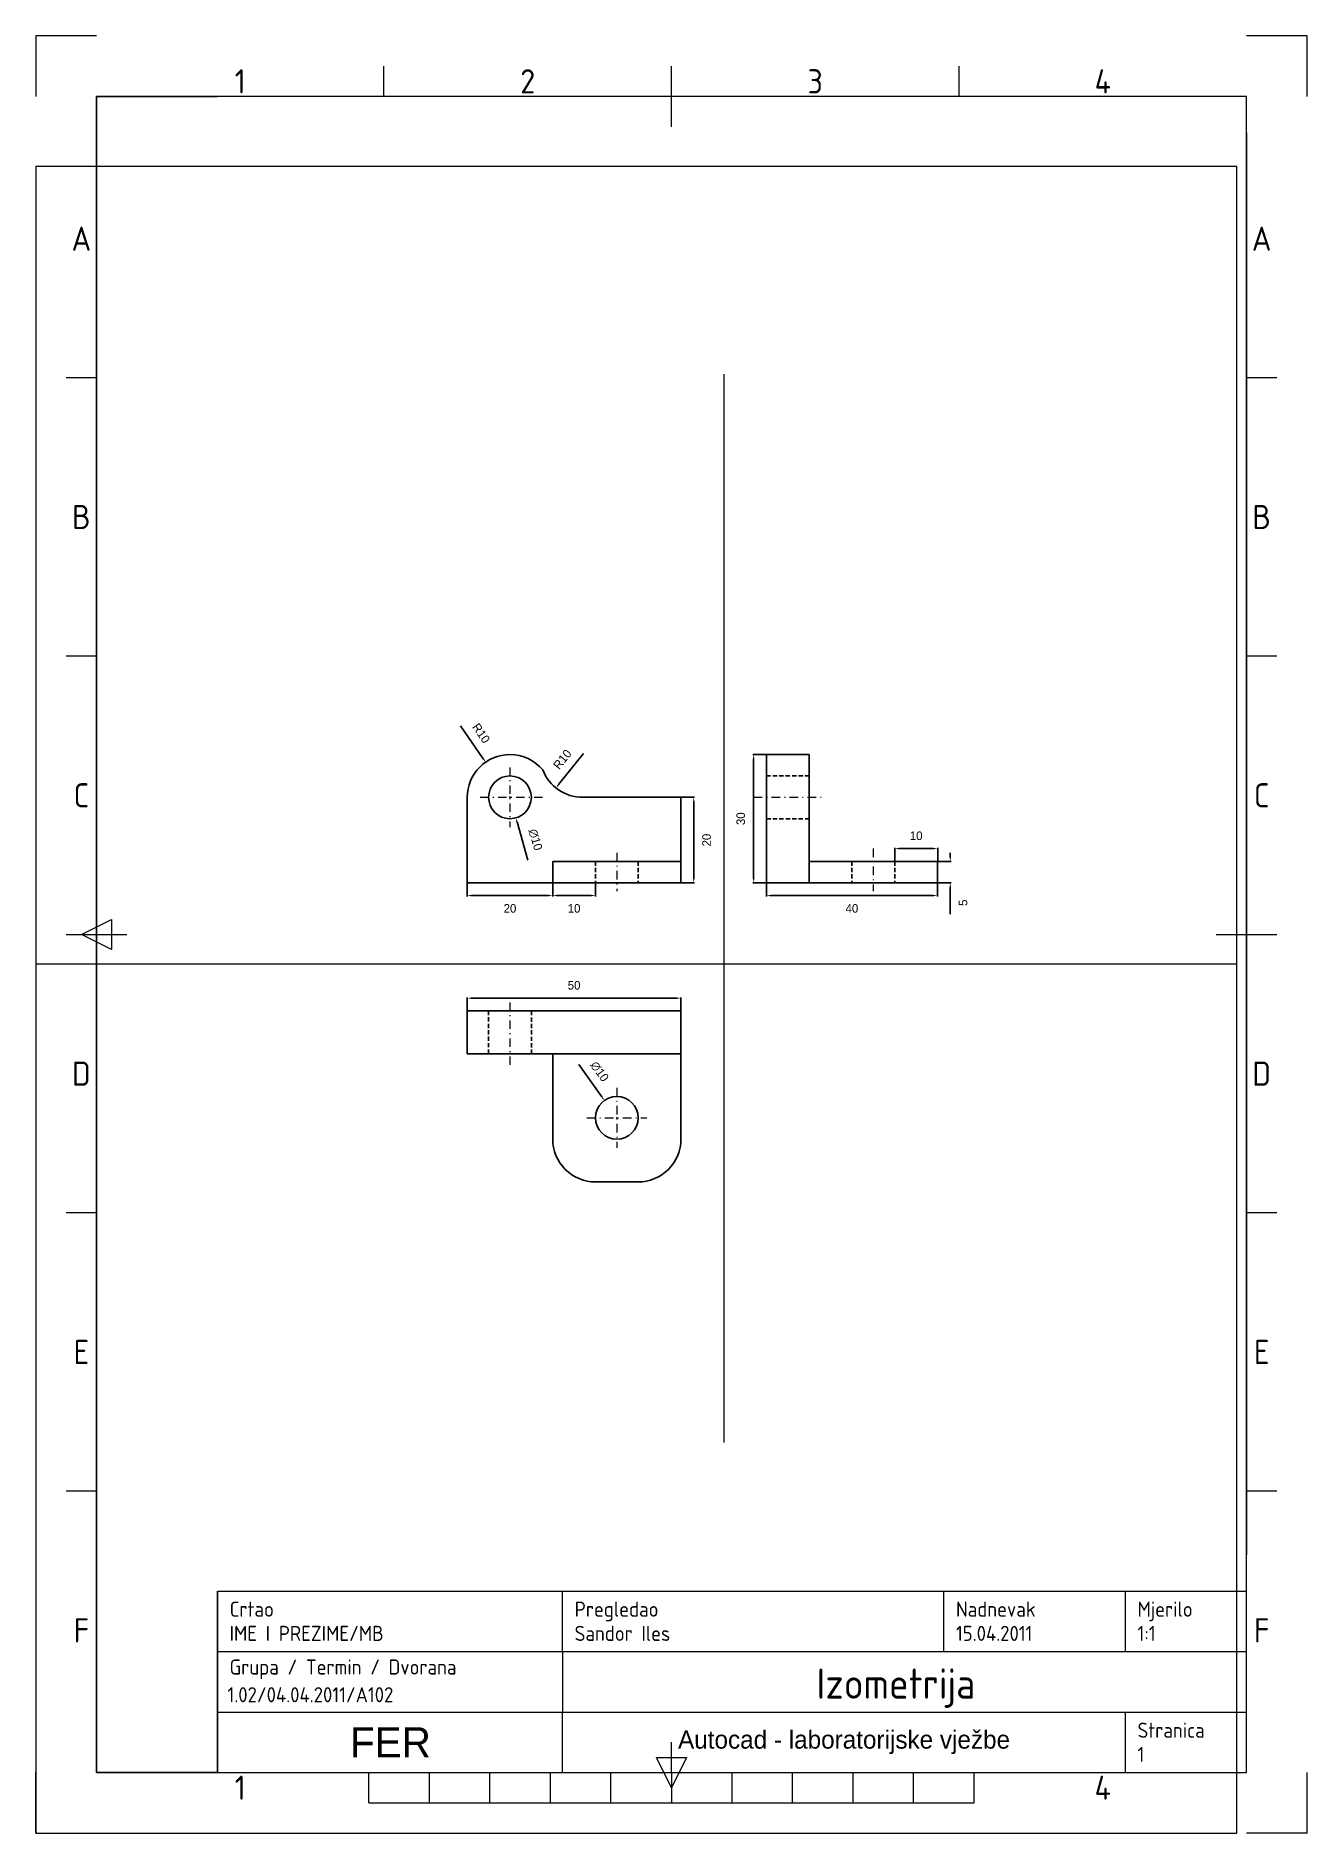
# Paper-space layout 'Izometrija' of a CAD drawing. Header units: inches, sheet in millimetres. Extents: x 0 to 210, y 0 to 297.
# The model-space entities are those that its viewports show. They can reach past a viewport. Long polylines and large blocks are cut down to what shows.
import ezdxf
from ezdxf.enums import TextEntityAlignment as Align

# ---------------------------------------------------------------- set-up
doc = ezdxf.new("R2010")
doc.units = ezdxf.units.IN
doc.header["$MEASUREMENT"] = 0
for name, pattern in [('ACAD_ISO04W100', [30, 24, -3, 0, -3]), ('DASHDOTX2', [2, 1, -0.5, 0, -0.5]), ('HIDDENX2', [0.75, 0.5, -0.25])]:
    doc.linetypes.add(name, pattern=pattern)
for name, color, linetype, lineweight in [('FRAME 050', 7, 'Continuous', 0), ('FRAME 070', 7, 'Continuous', 0), ('FRAME 200', 8, 'Continuous', 0), ('glavna', 250, 'Continuous', 30), ('kote', 250, 'Continuous', 15), ('nevidljivi', 250, 'HIDDENX2', 30), ('pomicna', 92, 'Continuous', 15), ('sim', 10, 'ACAD_ISO04W100', 15), ('simetrala', 10, 'DASHDOTX2', 15), ('TEKST SASTAVNICE', 7, 'Continuous', 0), ('Viewport', 7, 'Continuous', 0)]:
    doc.layers.add(name, color=color, linetype=linetype, lineweight=lineweight)
doc.styles.add('ISO Proportional', font='')
doc.styles.get('ISO Proportional').set_extended_font_data('isocp.shx')
doc.dimstyles.get("Standard").update_dxf_attribs({"dimtxt": 2, "dimasz": 1, "dimexe": 0.18, "dimexo": 0.0625, "dimgap": 2, "dimtad": 2, "dimdec": 0, "dimzin": 0, "dimdsep": 46, "dimtxsty": 'Standard', "dimcen": 0.09, "dimadec": 0, "dimazin": 0, "dimtfac": 1, "dimtdec": 0, "dimtofl": 0, "dimtmove": 0, "dimatfit": 3, "dimfxl": 1, "dimtolj": 1, "dimtzin": 0, "dimarcsym": 0})

# ---------------------------------------------------------------- blocks, each defined once
blk = doc.blocks.new('ISO_A4_FER_AutoCAD[1].dwg')
at = {"layer": 'FRAME 050'}
for p, q in [((57.5, 287), (57.5, 292)), ((105, 282), (105, 292)), ((152.5, 287), (152.5, 292)), ((10, 240.5), (5, 240.5)), ((205, 240.5), (200, 240.5)), ((10, 194.5), (5, 194.5)), ((205, 194.5), (200, 194.5)), ((7.5, 148.5), (12.5, 151)), ((12.5, 151), (12.5, 146)), ((5, 148.5), (15, 148.5)), ((12.5, 146), (7.5, 148.5)), ((195, 148.5), (205, 148.5)), ((10, 102.5), (5, 102.5)), ((205, 102.5), (200, 102.5)), ((10, 56.5), (5, 56.5)), ((205, 56.5), (200, 56.5)), ((105, 10), (105, 15)), ((105, 7.5), (102.5, 12.5)), ((102.5, 12.5), (107.5, 12.5)), ((107.5, 12.5), (105, 7.5)), ((55, 5), (55, 10)), ((65, 5), (65, 10)), ((75, 5), (75, 10)), ((85, 5), (85, 10)), ((95, 5), (95, 10)), ((105, 10), (105, 5)), ((115, 5), (115, 10)), ((125, 5), (125, 10)), ((135, 5), (135, 10)), ((145, 5), (145, 10)), ((155, 5), (155, 10)), ((55, 5), (155, 5))]:
    blk.add_line(p, q, dxfattribs=at)
at = {"layer": 'FRAME 070'}
for p, q in [((10, 287), (10, 10)), ((200, 287), (10, 287)), ((200, 10), (200, 287)), ((30, 40), (200, 40)), ((30, 10), (30, 40)), ((87, 30), (87, 40)), ((150, 30), (150, 40)), ((180, 30), (180, 40)), ((30, 30), (200, 30)), ((87.01, 10.02), (87.02, 30)), ((30.13, 19.97), (200, 20)), ((180, 10), (180, 20)), ((10, 10), (200, 10))]:
    blk.add_line(p, q, dxfattribs=at)
at = {"layer": 'FRAME 200'}
for p, q in [((0, 297), (0, 287)), ((10, 297), (0, 297)), ((210, 297), (200, 297)), ((210, 287), (210, 297)), ((0, 0), (0, 10)), ((210, 0), (210, 10)), ((0, 0), (10, 0)), ((210, 0), (200, 0))]:
    blk.add_line(p, q, dxfattribs=at)
at = {"layer": 'Viewport'}
for p, q in [((10, 287), (30, 287)), ((10, 10), (10, 287)), ((200, 281), (200, 46)), ((30, 40), (30, 10)), ((30, 10), (10, 10))]:
    blk.add_line(p, q, dxfattribs=at)
at = {"layer": 'FRAME 050', "style": 'ISO Proportional'}
for s, p in [('1', (33.75, 289.5)), ('2', (81.25, 289.5)), ('3', (128.75, 289.5)), ('4', (176.25, 289.5)), ('A', (7.5, 263.5)), ('A', (202.5, 263.5)), ('B', (7.5, 217.5)), ('B', (202.5, 217.5)), ('C', (7.5, 171.5)), ('C', (202.5, 171.5)), ('D', (7.5, 125.5)), ('D', (202.5, 125.5)), ('E', (7.5, 79.5)), ('E', (202.5, 79.5)), ('F', (7.5, 33.5)), ('F', (202.5, 33.5)), ('1', (33.75, 7.5)), ('4', (176.25, 7.5))]:
    blk.add_text(s, height=4, dxfattribs=at).set_placement(p, align=Align.MIDDLE_CENTER)
at = {"layer": 'FRAME 070', "linetype": 'Continuous', "lineweight": 0, "attachment_point": 5}
for s, insert, char_height, width in [('FER', (58.57, 14.99), 5, 56.8833), ('Autocad - laboratorijske vježbe', (133.51, 15), 3, 92.9897)]:
    blk.add_mtext(s, dxfattribs=dict(at, insert=insert, char_height=char_height, width=width))
at = {"layer": 'TEKST SASTAVNICE', "linetype": 'Continuous', "lineweight": 0, "char_height": 2.5, "attachment_point": 1, "style": 'ISO Proportional'}
for s, insert, width in [('Crtao', (32, 38.25), 9.5238), ('Pregledao', (89, 38.25), 17.619), ('Nadnevak', (152, 38.25), 17.0238), ('Mjerilo', (182, 38.25), 11.1905), ('Stranica', (182, 18.25), 14.6429)]:
    blk.add_mtext(s, dxfattribs=dict(at, insert=insert, width=width))
at = {"layer": 'TEKST SASTAVNICE', "linetype": 'Continuous', "lineweight": 0, "insert": (32, 28.69), "char_height": 2.5, "width": 52.2994, "attachment_point": 1}
blk.add_mtext('{\\Fisocp|c238;Grupa / Termin / Dvorana}', dxfattribs=at)
at = {"layer": 'TEKST SASTAVNICE', "style": 'ISO Proportional'}
for tag, p in [('IME_I_PREZIME/MB', (32, 33)), ('IME_I_PREZIME_ASISTENTA', (89, 33)), ('NADNEVAK', (152, 33)), ('MJERILO', (182, 33)), ('GRUPA/TERMIN/DVORANA', (31.64, 22.86)), ('STR_BR', (182, 13))]:
    blk.add_attdef(tag, text='', height=2.5, dxfattribs=at).set_placement(p, align=Align.MIDDLE_LEFT)
blk.add_attdef('NAZIV_CRTEZA', text='', height=5, dxfattribs=at).set_placement((142.08, 24.7), align=Align.MIDDLE_CENTER)
blk = doc.blocks.new('*D13')
at = {"layer": 'Defpoints', "color": 0}
for p in [(37, 40), (40, 40), (40, 10)]:
    blk.add_point(p, dxfattribs=at)
at = {"layer": 'kote', "color": 0, "lineweight": -2}
for p, q in [((39.94, 40), (36.82, 40)), ((37, 11), (37, 39)), ((39.94, 10), (36.82, 10))]:
    blk.add_line(p, q, dxfattribs=at)
at = {"layer": 'kote', "color": 0}
for points in [[(36.83, 39), (37.17, 39), (37, 40)], [(36.83, 11), (37.17, 11), (37, 10)]]:
    blk.add_solid(points, dxfattribs=at)
at = {"layer": 'kote', "color": 0, "insert": (34, 25), "char_height": 2, "attachment_point": 5, "rotation": 90}
blk.add_mtext('\\A1;30', dxfattribs=at)
blk = doc.blocks.new('*D14')
at = {"layer": 'Defpoints', "color": 0}
for p in [(40, 10), (80, 10), (40, 7)]:
    blk.add_point(p, dxfattribs=at)
at = {"layer": 'kote', "color": 0, "lineweight": -2}
for p, q in [((40, 9.94), (40, 6.82)), ((80, 9.94), (80, 6.82)), ((79, 7), (41, 7))]:
    blk.add_line(p, q, dxfattribs=at)
at = {"layer": 'kote', "color": 0}
for points in [[(41, 7.17), (41, 6.83), (40, 7)], [(79, 7.17), (79, 6.83), (80, 7)]]:
    blk.add_solid(points, dxfattribs=at)
at = {"layer": 'kote', "color": 0, "insert": (60, 4), "char_height": 2, "attachment_point": 5}
blk.add_mtext('\\A1;40', dxfattribs=at)
blk = doc.blocks.new('*D15')
at = {"layer": 'Defpoints', "color": 0}
for p in [(-21.37, 34.81), (-18.63, 25.19)]:
    blk.add_point(p, dxfattribs=at)
at = {"layer": 'kote', "color": 0, "lineweight": -2}
for p, q in [((-20.09, 30), (-19.91, 30)), ((-20, 29.91), (-20, 30.09)), ((-15.79, 15.26), (-18.35, 24.23))]:
    blk.add_line(p, q, dxfattribs=at)
at = {"layer": 'kote', "color": 0}
blk.add_solid([(-18.19, 24.28), (-18.51, 24.19), (-18.63, 25.19)], dxfattribs=at)
at = {"layer": 'kote', "color": 0, "insert": (-14.05, 20.09), "char_height": 2, "attachment_point": 5, "rotation": 285.9454}
blk.add_mtext('\\A1;∅10', dxfattribs=at)
blk = doc.blocks.new('*D16')
at = {"layer": 'Defpoints', "color": 0}
for p in [(2.09, -40.93), (7.91, -49.07)]:
    blk.add_point(p, dxfattribs=at)
at = {"layer": 'kote', "color": 0, "lineweight": -2}
for p, q in [((-3.91, -32.52), (1.51, -40.12)), ((4.91, -45), (5.09, -45)), ((5, -45.09), (5, -44.91))]:
    blk.add_line(p, q, dxfattribs=at)
at = {"layer": 'kote', "color": 0}
blk.add_solid([(1.65, -40.02), (1.38, -40.21), (2.09, -40.93)], dxfattribs=at)
at = {"layer": 'kote', "color": 0, "insert": (0.95, -34.17), "char_height": 2, "attachment_point": 5, "rotation": 305.5377}
blk.add_mtext('\\A1;∅10', dxfattribs=at)
blk = doc.blocks.new('*D17')
at = {"layer": 'Defpoints', "color": 0}
for p in [(80, 15), (80, 10), (83, 10)]:
    blk.add_point(p, dxfattribs=at)
at = {"layer": 'kote', "color": 0, "lineweight": -2}
for p, q in [((83, 16), (83, 17)), ((80.06, 15), (83.18, 15)), ((80.06, 10), (83.18, 10)), ((83, 9), (83, 2.67))]:
    blk.add_line(p, q, dxfattribs=at)
at = {"layer": 'kote', "color": 0}
for points in [[(82.83, 16), (83.17, 16), (83, 15)], [(82.83, 9), (83.17, 9), (83, 10)]]:
    blk.add_solid(points, dxfattribs=at)
at = {"layer": 'kote', "color": 0, "insert": (86, 5.33), "char_height": 2, "attachment_point": 5, "rotation": 90}
blk.add_mtext('\\A1;5', dxfattribs=at)
blk = doc.blocks.new('*D18')
at = {"layer": 'Defpoints', "color": 0}
for p in [(-25.69, 38.22), (-20, 30)]:
    blk.add_point(p, dxfattribs=at)
at = {"layer": 'kote', "color": 0, "lineweight": -2}
for p, q in [((-31.57, 46.72), (-26.26, 39.04)), ((-20.09, 30), (-19.91, 30)), ((-20, 29.91), (-20, 30.09))]:
    blk.add_line(p, q, dxfattribs=at)
at = {"layer": 'kote', "color": 0}
blk.add_solid([(-26.12, 39.14), (-26.4, 38.95), (-25.69, 38.22)], dxfattribs=at)
at = {"layer": 'kote', "color": 0, "insert": (-26.74, 45), "char_height": 2, "attachment_point": 5, "rotation": 304.6952}
blk.add_mtext('\\A1;R10', dxfattribs=at)
blk = doc.blocks.new('*D19')
at = {"layer": 'Defpoints', "color": 0}
for p in [(-3, 40), (-9.25, 32.19)]:
    blk.add_point(p, dxfattribs=at)
at = {"layer": 'kote', "color": 0, "lineweight": -2}
blk.add_line((-2.79, 40.26), (-8.62, 32.97), dxfattribs=at)
at = {"layer": 'kote', "color": 0}
blk.add_solid([(-8.75, 33.08), (-8.49, 32.87), (-9.25, 32.19)], dxfattribs=at)
at = {"layer": 'kote', "color": 0, "insert": (-7.74, 38.88), "char_height": 2, "attachment_point": 5, "rotation": 51.3402}
blk.add_mtext('\\A1;R10', dxfattribs=at)
blk = doc.blocks.new('*D20')
at = {"layer": 'Defpoints', "color": 0}
for p in [(20, 30), (20, 10), (23, 10)]:
    blk.add_point(p, dxfattribs=at)
at = {"layer": 'kote', "color": 0, "lineweight": -2}
for p, q in [((20.06, 30), (23.18, 30)), ((23, 29), (23, 11)), ((20.06, 10), (23.18, 10))]:
    blk.add_line(p, q, dxfattribs=at)
at = {"layer": 'kote', "color": 0}
for points in [[(22.83, 29), (23.17, 29), (23, 30)], [(22.83, 11), (23.17, 11), (23, 10)]]:
    blk.add_solid(points, dxfattribs=at)
at = {"layer": 'kote', "color": 0, "insert": (26, 20), "char_height": 2, "attachment_point": 5, "rotation": 90}
blk.add_mtext('\\A1;20', dxfattribs=at)
blk = doc.blocks.new('*D21')
at = {"layer": 'Defpoints', "color": 0}
for p in [(80.06, 18), (70, 15), (80.06, 15)]:
    blk.add_point(p, dxfattribs=at)
at = {"layer": 'kote', "color": 0, "lineweight": -2}
for p, q in [((70, 15.06), (70, 18.18)), ((71, 18), (79.06, 18)), ((80.06, 15.06), (80.06, 18.18))]:
    blk.add_line(p, q, dxfattribs=at)
at = {"layer": 'kote', "color": 0}
for points in [[(71, 18.17), (71, 17.83), (70, 18)], [(79.06, 18.17), (79.06, 17.83), (80.06, 18)]]:
    blk.add_solid(points, dxfattribs=at)
at = {"layer": 'kote', "color": 0, "insert": (75.03, 21), "char_height": 2, "attachment_point": 5}
blk.add_mtext('\\A1;10', dxfattribs=at)
blk = doc.blocks.new('*D22')
at = {"layer": 'Defpoints', "color": 0}
for p in [(-30, -20), (20, -17), (20, -20)]:
    blk.add_point(p, dxfattribs=at)
at = {"layer": 'kote', "color": 0, "lineweight": -2}
for p, q in [((-30, -19.94), (-30, -16.82)), ((20, -19.94), (20, -16.82)), ((-29, -17), (19, -17))]:
    blk.add_line(p, q, dxfattribs=at)
at = {"layer": 'kote', "color": 0}
for points in [[(-29, -16.83), (-29, -17.17), (-30, -17)], [(19, -16.83), (19, -17.17), (20, -17)]]:
    blk.add_solid(points, dxfattribs=at)
at = {"layer": 'kote', "color": 0, "insert": (-5, -14), "char_height": 2, "attachment_point": 5}
blk.add_mtext('\\A1;50', dxfattribs=at)
blk = doc.blocks.new('*D23')
at = {"layer": 'Defpoints', "color": 0}
for p in [(-30, 10), (-10, 10), (-10, 7)]:
    blk.add_point(p, dxfattribs=at)
at = {"layer": 'kote', "color": 0, "lineweight": -2}
for p, q in [((-30, 9.94), (-30, 6.82)), ((-10, 9.94), (-10, 6.82)), ((-29, 7), (-11, 7))]:
    blk.add_line(p, q, dxfattribs=at)
at = {"layer": 'kote', "color": 0}
for points in [[(-29, 7.17), (-29, 6.83), (-30, 7)], [(-11, 7.17), (-11, 6.83), (-10, 7)]]:
    blk.add_solid(points, dxfattribs=at)
at = {"layer": 'kote', "color": 0, "insert": (-20, 4), "char_height": 2, "attachment_point": 5}
blk.add_mtext('\\A1;20', dxfattribs=at)
blk = doc.blocks.new('*D24')
at = {"layer": 'Defpoints', "color": 0}
for p in [(-10, 10), (0, 10), (0, 7)]:
    blk.add_point(p, dxfattribs=at)
at = {"layer": 'kote', "color": 0, "lineweight": -2}
for p, q in [((-10, 9.94), (-10, 6.82)), ((0, 9.94), (0, 6.82)), ((-9, 7), (-1, 7))]:
    blk.add_line(p, q, dxfattribs=at)
at = {"layer": 'kote', "color": 0}
for points in [[(-9, 7.17), (-9, 6.83), (-10, 7)], [(-1, 7.17), (-1, 6.83), (0, 7)]]:
    blk.add_solid(points, dxfattribs=at)
at = {"layer": 'kote', "color": 0, "insert": (-5, 4), "char_height": 2, "attachment_point": 5}
blk.add_mtext('\\A1;10', dxfattribs=at)

msp = doc.modelspace()

# ---------------------------------------------------------------- linework, layer by layer
at = {"layer": 'glavna'}
for p, q in [((40, 30), (40, 40)), ((40, 40), (40, 40)), ((40, 40), (50, 40)), ((50, 40), (50, 30)), ((20, 30), (-3, 30)), ((40, 30), (40, 10)), ((50, 30), (50, 20)), ((50, 30), (50, 30)), ((50, 15), (50, 20)), ((-10, 15), (-10, 10)), ((-10, 15), (20, 15)), ((80, 15), (50, 15)), ((50, 15), (50, 10)), ((80, 15), (80, 10)), ((40, 10), (70, 10)), ((80, 10), (70, 10)), ((-30, -30), (-10, -30)), ((-10, -30), (20, -30))]:
    msp.add_line(p, q, dxfattribs=at)
for points in [[(20, 30), (20, 10), (-30, 10), (-30, 30, -0.414214), (-20, 40), (-20, 40, -0.221644), (-12.34, 36.43, -0.221644)], [(-30, -30), (-30, -20), (20, -20), (20, -50, -0.414214), (10, -60), (0, -60, -0.414214), (-10, -50), (-10, -30)]]:
    msp.add_lwpolyline(points, format="xyb", dxfattribs=at)
for centre in [(-20, 30), (5, -45)]:
    msp.add_circle(centre, 5, dxfattribs=at)
msp.add_arc((-3, 40), 10, 200.92, 270, dxfattribs=at)
at = {"layer": 'nevidljivi'}
for p, q in [((50, 35), (40, 35)), ((50, 25), (50, 35)), ((40, 25), (50, 25)), ((0, 15), (0, 10)), ((10, 15), (10, 10)), ((60, 15), (60, 10)), ((70, 15), (70, 10)), ((-25, -30), (-25, -20)), ((-15, -20), (-15, -30))]:
    msp.add_line(p, q, dxfattribs=at)
at = {"layer": 'pomicna'}
for p, q in [((30, 129), (30, -121)), ((-201, -9), (282, -9))]:
    msp.add_line(p, q, dxfattribs=at)
at = {"layer": 'sim'}
msp.add_line((45, 23), (45, 23), dxfattribs=at)
at = {"layer": 'simetrala'}
for p, q in [((-20, 37), (-20, 23)), ((-27, 30), (-12, 30)), ((37, 30), (53, 30)), ((5, 17), (5, 8)), ((65, 18), (65, 8)), ((-20, -18), (-20, -33)), ((5, -38), (5, -52)), ((-2, -45), (12, -45))]:
    msp.add_line(p, q, dxfattribs=at)

# ---------------------------------------------------------------- dimensions: what is measured, and where the dimension line sits
at = {"layer": 'kote'}
dim = msp.add_radius_dim(center=(-20, 30), mpoint=(-25.69, 38.22), dimstyle='Standard', dxfattribs=at)
dim.commit()
dim.dimension.update_dxf_attribs({"geometry": '*D18', "text_midpoint": (-26.74, 45)})
dim = msp.add_radius_dim(center=(-3, 40), mpoint=(-9.25, 32.19), dimstyle='Standard', dxfattribs=at)
dim.commit()
dim.dimension.update_dxf_attribs({"geometry": '*D19', "text_midpoint": (-5.39, 37.01), "dimtype": 164})
for base, p1, p2, picture, middle in [((37, 40), (40, 10), (40, 40), '*D13', (34, 25)), ((23, 10), (20, 30), (20, 10), '*D20', (26, 20)), ((83, 10), (80, 15), (80, 10), '*D17', (86, 5.33))]:
    dim = msp.add_linear_dim(base=base, p1=p1, p2=p2, angle=90, dimstyle='Standard', dxfattribs=at)
    dim.commit()
    dim.dimension.update_dxf_attribs({"geometry": picture, "text_midpoint": middle})
for p1, p2, picture, middle in [((-21.37, 34.81), (-18.63, 25.19), '*D15', (-14.05, 20.09)), ((7.91, -49.07), (2.09, -40.93), '*D16', (0.95, -34.17))]:
    dim = msp.add_diameter_dim_2p(p1=p1, p2=p2, dimstyle='Standard', dxfattribs=at)
    dim.commit()
    dim.dimension.update_dxf_attribs({"geometry": picture, "text_midpoint": middle})
for base, p1, p2, picture, middle in [((80.06, 18), (70, 15), (80.06, 15), '*D21', (75.03, 21)), ((-10, 7), (-30, 10), (-10, 10), '*D23', (-20, 4)), ((0, 7), (-10, 10), (0, 10), '*D24', (-5, 4)), ((40, 7), (80, 10), (40, 10), '*D14', (60, 4)), ((20, -17), (-30, -20), (20, -20), '*D22', (-5, -14))]:
    dim = msp.add_linear_dim(base=base, p1=p1, p2=p2, dimstyle='Standard', dxfattribs=at)
    dim.commit()
    dim.dimension.update_dxf_attribs({"geometry": picture, "text_midpoint": middle})

psp = doc.layouts.new('Izometrija')

# ---------------------------------------------------------------- block references
at = {"layer": 'kote'}
psp.add_blockref('ISO_A4_FER_AutoCAD[1].dwg', (0, 0), dxfattribs=at).add_auto_attribs({'IME_I_PREZIME/MB': 'IME I PREZIME/MB', 'IME_I_PREZIME_ASISTENTA': 'Sandor Iles', 'NADNEVAK': '15.04.2011', 'NAZIV_CRTEZA': 'Izometrija', 'MJERILO': '1:1', 'STR_BR': '1', 'GRUPA/TERMIN/DVORANA': '1.02/04.04.2011/A102'})

# ---------------------------------------------------------------- viewports
at = {"layer": 'kote', "view_target_point": (9.59, -17.38)}
psp.add_viewport(center=(99.21, 137.71), size=(198.41, 275.412), view_center_point=(0, 0), view_height=389.978, dxfattribs=at)

doc.saveas('drawing.dxf')
